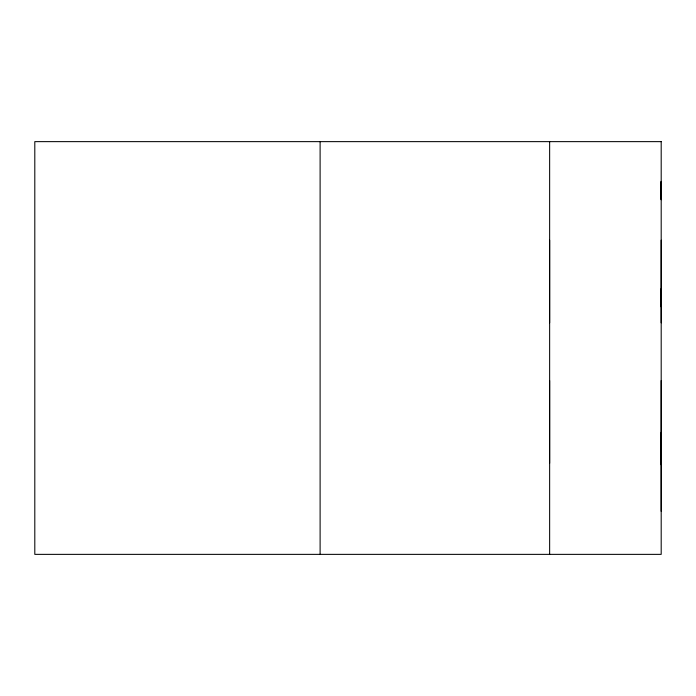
<?xml version="1.0" encoding="UTF-8"?>
<svg xmlns="http://www.w3.org/2000/svg" width="696" height="696" viewBox="0 0 696 696"><rect width="100%" height="100%" fill="white"/><g stroke="black" fill="none" stroke-linecap="round" stroke-linejoin="round"><path stroke-width="1.04" d="M549.64 463.275L549.64 380.59M549.64 322.848L549.64 240.172M661.191 511.299L661.191 380.59M661.191 322.848L661.191 240.172M661.2 304.735L661.191 306.875L661.191 288.492M661.191 432.312L661.191 464.789M549.64 141.636L549.64 554.364M320.108 141.636L320.108 554.364M661.183 183.518L661.183 199.761L661.191 181.378L661.183 183.518M661.191 141.636L34.8 141.636L34.8 554.364L661.191 554.364L661.191 141.636"/></g></svg>
